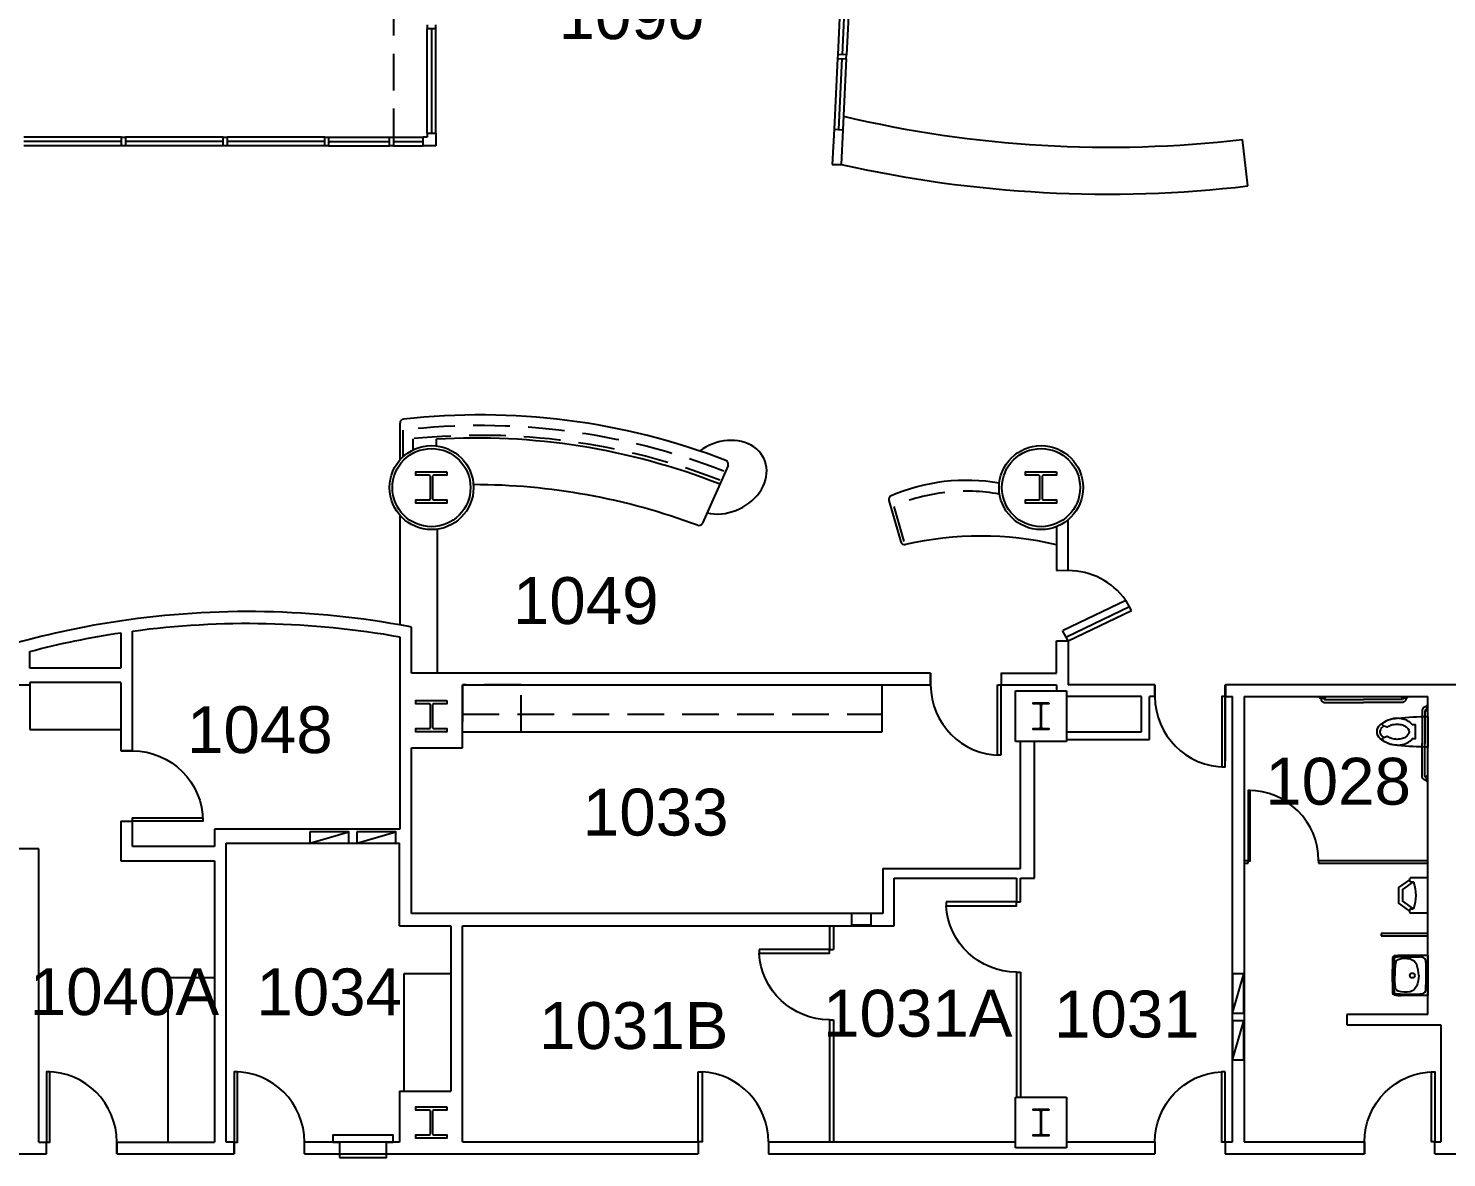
# Model space of a CAD drawing. Header units: inches. Extents: x 283 to 7662, y 1515 to 4754.
# Drawn here: x 4453 to 5179, y 3079 to 3657 of the extents above; entities that cross this region are included whole.
import ezdxf

# ---------------------------------------------------------------- set-up
doc = ezdxf.new("R2010")
doc.units = ezdxf.units.IN
doc.header["$LTSCALE"] = 150
doc.header["$MEASUREMENT"] = 0
doc.linetypes.add('HIDDEN2', pattern=[0.1875, 0.125, -0.0625])
doc.layers.get('0').update_dxf_attribs({"linetype": 'CONTINUOUS'})
for name, color, linetype in [('A-ANNO-TEXT', 4, 'CONTINUOUS'), ('A-COLS', 5, 'CONTINUOUS'), ('A-DOOR', 2, 'CONTINUOUS'), ('A-FLOR-CASE', 3, 'CONTINUOUS'), ('A-FLOR-CASE-UPPR', 3, 'HIDDEN2'), ('A-FLOR-PFIX', 2, 'CONTINUOUS'), ('A-GLAZ', 2, 'CONTINUOUS'), ('A-GLAZ-SILL', 1, 'CONTINUOUS'), ('A-ROOF-OTLN', 2, 'HIDDEN2'), ('A-WALL-FULL', 6, 'CONTINUOUS'), ('A-WALL-PRHT', 3, 'CONTINUOUS'), ('E-PANL', 2, 'CONTINUOUS')]:
    doc.layers.add(name, color=color, linetype=linetype)
doc.styles.add('ARIAL', font='arial.ttf')
doc.styles.get("Standard").update_dxf_attribs({"font": 'SIMPLEX.shx', "height": 9})

# ---------------------------------------------------------------- blocks, each defined once
blk = doc.blocks.new('3DOOR')
blk.add_lwpolyline([(0, 36), (2, 36), (2, 0), (0, 0)], close=True)
blk.add_arc((-0.1, -0.04), 36.1, 0.06887, 86.65797)
blk = doc.blocks.new('TRA_Lav2')
for p, q in [((-10.25, 0), (-10.25, -13.69)), ((-10.25, 0), (10.25, 0)), ((10.25, 0), (10.25, -13.69)), ((-9.5, -13.69), (-9.5, -4.38)), ((9.5, -13.69), (9.5, -4.38)), ((9.5, -13.69), (9.5, -4.38))]:
    blk.add_line(p, q)
for points in [[(0, -4.69, 0.096281), (-5.38, -5.73, 0.241749), (-8.31, -9.12, 0.139337), (-8.08, -15.21, 0.293749), (-6.4, -16.58, 0.028065), (0, -16.94)], [(0, -4.69, -0.096281), (5.38, -5.73, -0.241749), (8.31, -9.12, -0.139337), (8.08, -15.21, -0.293749), (6.4, -16.58, -0.028065), (0, -16.94)]]:
    blk.add_lwpolyline(points, format="xyb")
blk.add_circle((0, -8), 1.25)
for centre, radius, start, end in [((-3.09, -4.38), 6.41, 162.4135, 180), ((-7.29, -3.04), 2, 92.78842, 162.4135), ((-0.26, -147.49), 146.61, 87.00285, 92.78842), ((7.3, -3.07), 2, 17.22419, 87.00285), ((3.09, -4.38), 6.41, 0, 17.5865), ((3.09, -4.38), 6.41, 0, 17.22419), ((11.82, -13.69), 22.07, 180, 189.20254), ((11.82, -13.69), 21.32, 180, 187.48217), ((-11.82, -13.69), 21.32, 352.51783, 0), ((-11.82, -13.69), 21.32, 352.51783, 0), ((-11.82, -13.69), 22.07, 350.79746, 0), ((-11.82, -13.69), 22.07, 350.79746, 0), ((-8.98, -17.06), 1, 189.20254, 267.53936), ((-8.33, -16.33), 1, 187.48217, 267.70988), ((0, 191.89), 210.14, 267.53936, 272.46064), ((0, 191.89), 209.39, 267.70988, 272.29012), ((8.33, -16.33), 1, 272.29012, 352.51783), ((8.33, -16.33), 1, 272.29012, 352.51783), ((8.98, -17.06), 1, 272.46064, 350.79746), ((8.98, -17.06), 1, 272.46064, 350.79746)]:
    blk.add_arc(centre, radius, start, end)
blk = doc.blocks.new('I_PLUMB_WC_FLUSH - WALL_P')
for p, q in [((0, 7.87), (0, -7.87)), ((20.66, -2.45), (20.66, -2.45)), ((23.42, -3.55), (23.42, -3.55))]:
    blk.add_line(p, q)
for points in [[(15.8, -6.89, -0.074934), (12.15, -6.34, -0.085426), (9.26, -4.87, -0.066386), (7.85, -3.5), (6.3, -3.5), (6.3, 3.5), (7.85, 3.5, -0.066386), (9.26, 4.87, -0.085426), (12.15, 6.34, -0.111314), (17.58, 6.76)], [(23.31, 4.04, -0.562484), (23.12, 3.21), (20.89, 2.47, -0.238976), (20.44, 2.54, 0.08035), (18.56, 3.47, 0.074934), (15.8, 3.89, 0.074934), (13.03, 3.47, 0.085426), (11.05, 2.46, 0.066386), (10.21, 1.65, 0.330534), (10.21, -1.65, 0.066386), (11.05, -2.46, 0.085426), (13.03, -3.47, 0.074934), (15.8, -3.89, 0.074934), (18.56, -3.47, 0.08035), (20.44, -2.54, -0.238976), (20.89, -2.47), (23.09, -3.2, -0.549653), (23.3, -4.02)]]:
    blk.add_lwpolyline(points, format="xyb")
for centre, radius, start, end in [((-4.53, -220.77), 228.68, 84.97475, 88.86522), ((15.15, -6.94), 13.98, 48.3948, 88.55225), ((15.8, -5.49), 12.38, 72.85836, 90), ((16.63, -2.8), 9.56, 53.32752, 72.85836), ((17.9, -1.09), 7.43, 43.42584, 53.32752), ((15.32, -6.59), 12, 47.5091, 53.12083), ((21.36, 0), 3.07, 312.49041, 47.50959), ((21.28, 0), 4.72, 312.19376, 48.11148), ((-4.53, 220.77), 228.68, 271.13478, 275.02525), ((15.14, 6.9), 13.94, 271.50865, 311.82352), ((15.8, 5.49), 12.38, 270, 287.14164), ((16.63, 2.8), 9.56, 287.14164, 306.67248), ((17.9, 1.09), 7.43, 306.67248, 316.57416), ((15.32, 6.61), 12, 306.87917, 312.4909)]:
    blk.add_arc(centre, radius, start, end)
blk = doc.blocks.new('*U149')
at = {"layer": 'A-FLOR-PFIX', "color": 2, "linetype": 'Continuous', "lineweight": -3}
blk.add_blockref('I_PLUMB_WC_FLUSH - WALL_P', (0, 0), dxfattribs=at)

msp = doc.modelspace()

# ---------------------------------------------------------------- linework, layer by layer
at = {"layer": 'A-COLS'}
for p, q in [((4958, 3292), (4958, 3318)), ((4958, 3318), (4984, 3318)), ((4984, 3318), (4984, 3292)), ((4984, 3292), (4958, 3292)), ((4958, 3110), (4984, 3110)), ((4958, 3084), (4958, 3110)), ((4984, 3110), (4984, 3084)), ((4984, 3084), (4958, 3084))]:
    msp.add_line(p, q, dxfattribs=at)
for points in [[(4666.94, 3430.02), (4666.94, 3428.3), (4660.19, 3428.3, 0.414214), (4659.53, 3427.64), (4659.53, 3416.36, 0.414214), (4660.19, 3415.7), (4666.94, 3415.7), (4666.94, 3413.98), (4651.05, 3413.98), (4651.05, 3415.7), (4657.81, 3415.7, 0.414214), (4658.46, 3416.36), (4658.46, 3427.64, 0.414214), (4657.81, 3428.3), (4651.05, 3428.3), (4651.05, 3430.02)], [(4978.94, 3430.02), (4978.94, 3428.3), (4972.19, 3428.3, 0.414214), (4971.53, 3427.64), (4971.53, 3416.36, 0.414214), (4972.19, 3415.7), (4978.94, 3415.7), (4978.94, 3413.98), (4963.05, 3413.98), (4963.05, 3415.7), (4969.81, 3415.7, 0.414214), (4970.46, 3416.36), (4970.46, 3427.64, 0.414214), (4969.81, 3428.3), (4963.05, 3428.3), (4963.05, 3430.02)], [(4666.94, 3313.02), (4666.94, 3311.3), (4660.19, 3311.3, 0.414214), (4659.53, 3310.64), (4659.53, 3299.36, 0.414214), (4660.19, 3298.7), (4666.94, 3298.7), (4666.94, 3296.98), (4651.05, 3296.98), (4651.05, 3298.7), (4657.81, 3298.7, 0.414214), (4658.46, 3299.36), (4658.46, 3310.64, 0.414214), (4657.81, 3311.3), (4651.05, 3311.3), (4651.05, 3313.02)], [(4975, 3311.83), (4975, 3311.3), (4971.93, 3311.3, 0.414214), (4971.15, 3310.52), (4971.15, 3299.48, 0.414214), (4971.93, 3298.7), (4975, 3298.7), (4975, 3298.17), (4967, 3298.17), (4967, 3298.7), (4970.06, 3298.7, 0.414214), (4970.85, 3299.48), (4970.85, 3310.52, 0.414214), (4970.06, 3311.3), (4967, 3311.3), (4967, 3311.83)], [(4666.94, 3105.02), (4666.94, 3103.3), (4660.19, 3103.3, 0.414214), (4659.53, 3102.65), (4659.53, 3091.36, 0.414214), (4660.19, 3090.7), (4666.94, 3090.7), (4666.94, 3088.98), (4651.05, 3088.98), (4651.05, 3090.7), (4657.81, 3090.7, 0.414214), (4658.46, 3091.36), (4658.46, 3102.65, 0.414214), (4657.81, 3103.3), (4651.05, 3103.3), (4651.05, 3105.02)], [(4975, 3103.83), (4975, 3103.3), (4971.93, 3103.3, 0.414214), (4971.15, 3102.52), (4971.15, 3091.48, 0.414214), (4971.93, 3090.7), (4975, 3090.7), (4975, 3090.17), (4967, 3090.17), (4967, 3090.7), (4970.06, 3090.7, 0.414214), (4970.85, 3091.48), (4970.85, 3102.52, 0.414214), (4970.06, 3103.3), (4967, 3103.3), (4967, 3103.83)]]:
    msp.add_lwpolyline(points, format="xyb", close=True, dxfattribs=at)
for centre, radius in [((4659.03, 3422), 21.5), ((4659, 3422), 20), ((4971.03, 3422), 21.5), ((4971, 3422), 20)]:
    msp.add_circle(centre, radius, dxfattribs=at)
at = {"layer": 'A-DOOR'}
for p, q in [((4982.27, 3348.99), (5014.46, 3364.42)), ((5017.32, 3359.14), (5014.46, 3364.42)), ((5016.37, 3360.9), (4984, 3345.38)), ((4984.86, 3343.58), (5017.32, 3359.14)), ((4984.86, 3343.58), (4982, 3348.86)), ((4948.76, 3285.02), (4948.76, 3321.02)), ((4948.76, 3321.02), (4950.54, 3321.02)), ((4950.51, 3321.02), (4950.51, 3285.02)), ((5065.31, 3318), (5065.31, 3282)), ((4950.51, 3285.02), (4948.76, 3285.02))]:
    msp.add_line(p, q, dxfattribs=at)
for points in [[(5065.31, 3315.02), (5063.56, 3315.02), (5063.56, 3279.02), (5065.31, 3279.02)], [(4505.98, 3251.22), (4505.98, 3252.97), (4541.98, 3252.97), (4541.98, 3251.22)], [(4461.95, 3087), (4463.7, 3087), (4463.7, 3123), (4461.95, 3123)], [(4557.98, 3087), (4559.73, 3087), (4559.73, 3123), (4557.98, 3123)], [(5172.56, 3087.01), (5170.81, 3087.01), (5170.81, 3123.01), (5172.56, 3123.01)]]:
    msp.add_lwpolyline(points, close=True, dxfattribs=at)
for centre, start, end in [((4984.95, 3343.51), 35.37365, 90), ((4950.51, 3321.02), 180, 270), ((5065.31, 3315.02), 180, 270), ((4461.95, 3087), 0, 90), ((4557.98, 3087), 0, 90)]:
    msp.add_arc(centre, 36, start, end, dxfattribs=at)
at = {"layer": 'A-DOOR', "extrusion": (0, 0, -1)}
for centre, start, end in [((-4505.98, 3251.22), 90, 180), ((-5172.56, 3087.01), 0, 90)]:
    msp.add_arc(centre, 36, start, end, dxfattribs=at)
at = {"layer": 'A-FLOR-CASE'}
for p, q in [((4642.92, 3436.24), (4642.92, 3455.03)), ((4661.55, 3443.42), (4661.55, 3446.74)), ((4810.79, 3433.28), (4797.66, 3403.82)), ((4893.15, 3415.42), (4899.24, 3394.22)), ((4642.92, 3351.69), (4642.92, 3407.76)), ((4661.92, 3400.69), (4661.92, 3327.02)), ((4453.37, 3322.24), (4453.37, 3298.24)), ((4889.68, 3297.02), (4889.68, 3321.02)), ((4889.68, 3306.02), (4889.68, 3321.02)), ((4453.37, 3298.24), (4499.98, 3298.24)), ((4674.9, 3297.02), (4889.68, 3297.02)), ((4668.93, 3173.11), (4644.93, 3173.11)), ((4644.93, 3173.11), (4644.93, 3113.11)), ((4547.98, 3171.01), (4523.98, 3171.01)), ((4523.98, 3171.01), (4523.98, 3087))]:
    msp.add_line(p, q, dxfattribs=at)
msp.add_lwpolyline([(4611.98, 3079), (4635.91, 3079), (4635.95, 3087), (4639.45, 3087), (4639.45, 3090.5), (4608.48, 3090.5), (4608.48, 3087), (4611.98, 3087)], close=True, dxfattribs=at)
for centre, radius, start, end in [((4644.92, 3455.03), 2, 96.96837, 180), ((4684.08, 3109.55), 349.69, 68.95658, 96.46988), ((4682.15, 3107.7), 339.67, 68.57069, 93.4769), ((4808.94, 3434.04), 2, 337.61817, 69.42343), ((4680.27, 3096.36), 327.16, 69.45005, 89.96396), ((4932.88, 3327.54), 98.18, 80.165, 113.1549), ((4895.07, 3415.97), 2, 113.41552, 196), ((4795.81, 3404.58), 2, 249.62616, 337.61817), ((4901.16, 3394.77), 2, 196, 281.84269), ((4940.17, 3225.65), 171.55, 76.93479, 103.00217)]:
    msp.add_arc(centre, radius, start, end, dxfattribs=at)
msp.add_ellipse((4808.8, 3427.32), major_axis=(-20.46, -9.37), ratio=0.8, start_param=0.805303, end_param=4.977351, dxfattribs=at)
at = {"layer": 'A-FLOR-CASE-UPPR'}
for p, q in [((4644.42, 3451.44), (4644.42, 3437.77)), ((4649.42, 3446.99), (4649.42, 3441.23)), ((4895.58, 3412.37), (4900.84, 3394.18)), ((4674.9, 3306.02), (4889.68, 3306.02))]:
    msp.add_line(p, q, dxfattribs=at)
msp.add_lwpolyline([(4674.9, 3297.02), (4704.9, 3297.02), (4704.9, 3321.02), (4674.9, 3321.02)], close=True, dxfattribs=at)
for centre, radius, start, end in [((4684.12, 3109.57), 344.17, 68.77961, 96.62325), ((4684.02, 3109.51), 339.25, 68.80797, 95.85366), ((4932.9, 3327.55), 92.67, 79.49628, 113.74405)]:
    msp.add_arc(centre, radius, start, end, dxfattribs=at)
at = {"layer": 'A-FLOR-PFIX'}
for p, q in [((5077.04, 3231.01), (5074.98, 3231.01)), ((5074.98, 3231.01), (5074.98, 3229.76)), ((5077.04, 3229.76), (5077.04, 3231.01)), ((5169.03, 3231.01), (5113.04, 3231.01)), ((5113.04, 3231.01), (5113.04, 3229.76)), ((5169.03, 3229.76), (5169.03, 3231.01)), ((5074.98, 3229.76), (5077.04, 3229.76)), ((5113.04, 3229.76), (5169.03, 3229.76)), ((5169.03, 3193.76), (5145.03, 3193.76)), ((5145.03, 3193.76), (5145.03, 3192.51)), ((5145.03, 3192.51), (5169.03, 3192.51))]:
    msp.add_line(p, q, dxfattribs=at)
for points in [[(5113.53, 3315.02), (5113.53, 3314.52), (5113.78, 3314.27), (5116.28, 3314.27), (5116.53, 3314.52), (5116.53, 3315.02)], [(5158.53, 3315.02), (5158.53, 3314.52), (5158.28, 3314.27), (5155.78, 3314.27), (5155.53, 3314.52), (5155.53, 3315.02)], [(5169.03, 3310.52), (5168.53, 3310.52), (5168.28, 3310.27), (5168.28, 3307.77), (5168.53, 3307.52), (5169.03, 3307.52)], [(5169.03, 3271.52), (5168.53, 3271.52), (5168.28, 3271.77), (5168.28, 3274.27), (5168.53, 3274.52), (5169.03, 3274.52)], [(5159.53, 3221.26), (5154.03, 3217.26), (5154.03, 3209.26), (5159.53, 3205.26)], [(5161.47, 3220.2), (5156.03, 3216.24), (5156.03, 3210.28), (5161.47, 3206.33)]]:
    msp.add_lwpolyline(points, dxfattribs=at)
for points in [[(5114.28, 3314.27), (5114.28, 3314.02, 0.414214), (5116.28, 3312.02), (5136.03, 3312.02)], [(5115.78, 3314.27), (5115.78, 3314.02, 0.414214), (5116.28, 3313.52), (5136.03, 3313.52)], [(5156.28, 3314.27), (5156.28, 3314.02, -0.414214), (5155.78, 3313.52), (5136.03, 3313.52)], [(5157.78, 3314.27), (5157.78, 3314.02, -0.414214), (5155.78, 3312.02), (5136.03, 3312.02)], [(5168.28, 3309.77), (5168.03, 3309.77, 0.414214), (5166.03, 3307.77), (5166.03, 3291.02)], [(5168.28, 3308.27), (5168.03, 3308.27, 0.414214), (5167.53, 3307.77), (5167.53, 3291.02)], [(5168.28, 3272.27), (5168.03, 3272.27, -0.414214), (5166.03, 3274.27), (5166.03, 3291.02)], [(5168.28, 3273.77), (5168.03, 3273.77, -0.414214), (5167.53, 3274.27), (5167.53, 3291.02)]]:
    msp.add_lwpolyline(points, format="xyb", dxfattribs=at)
msp.add_lwpolyline([(5077.04, 3231.01), (5078.04, 3231.01), (5078.04, 3267.01), (5077.04, 3267.01)], close=True, dxfattribs=at)
msp.add_lwpolyline([(5160.53, 3220.26), (5161.25, 3220.26, -0.317923), (5161.63, 3220, -0.171412), (5161.63, 3206.53, -0.317923), (5161.25, 3206.26), (5160.53, 3206.26, 1), (5160.53, 3204.26), (5169.03, 3204.26), (5169.03, 3222.26), (5160.53, 3222.26, 1)], format="xyb", close=True, dxfattribs=at)
msp.add_arc((5077.04, 3231.01), 36, 0, 90, dxfattribs=at)
at = {"layer": 'A-GLAZ'}
for p, q in [((4871.6, 3693.59), (4869.17, 3643.65)), ((4656.75, 3658.84), (4656.75, 3656.84)), ((4661.25, 3656.84), (4656.75, 3656.84)), ((4659, 3656.84), (4659, 3603.45)), ((4869.07, 3641.65), (4867.3, 3605.35)), ((4654.75, 3596.95), (4654.75, 3601.45)), ((4656.75, 3601.45), (4654.75, 3601.45)), ((4656.75, 3603.45), (4661.25, 3603.45)), ((4656.75, 3603.45), (4656.75, 3601.45)), ((4661.25, 3603.45), (4661.25, 3596.95)), ((4865.06, 3605.46), (4864.18, 3587.48)), ((4865.06, 3605.46), (4869.55, 3605.24)), ((4869.55, 3605.24), (4868.68, 3587.48)), ((4500.38, 3599.2), (4450.38, 3599.2)), ((4552.38, 3599.2), (4502.38, 3599.2)), ((4604.38, 3599.2), (4554.38, 3599.2)), ((4606.38, 3599.2), (4637.5, 3599.2)), ((4639.5, 3599.2), (4654.75, 3599.2)), ((4661.25, 3596.95), (4654.75, 3596.95)), ((4864.18, 3587.48), (4868.68, 3587.48))]:
    msp.add_line(p, q, dxfattribs=at)
msp.add_lwpolyline([(4661.25, 3656.84), (4661.25, 3658.84)], dxfattribs=at)
for points in [[(4866.92, 3643.76), (4866.82, 3641.76), (4871.32, 3641.54), (4871.42, 3643.54)], [(4502.38, 3596.95), (4500.38, 3596.95), (4500.38, 3601.45), (4502.38, 3601.45)], [(4554.38, 3596.95), (4552.38, 3596.95), (4552.38, 3601.45), (4554.38, 3601.45)], [(4606.38, 3596.95), (4604.38, 3596.95), (4604.38, 3601.45), (4606.38, 3601.45)], [(4639.5, 3596.95), (4637.5, 3596.95), (4637.5, 3601.45), (4639.5, 3601.45)]]:
    msp.add_lwpolyline(points, close=True, dxfattribs=at)
at = {"layer": 'A-GLAZ-SILL'}
for p, q in [((4869.35, 3693.7), (4866.92, 3643.76)), ((4873.85, 3693.48), (4871.42, 3643.54)), ((4656.75, 3603.45), (4656.75, 3656.84)), ((4661.25, 3603.45), (4661.25, 3656.84)), ((4866.82, 3641.76), (4865.06, 3605.46)), ((4871.32, 3641.54), (4869.55, 3605.24)), ((4500.38, 3601.45), (4450.38, 3601.45)), ((4552.38, 3601.45), (4502.38, 3601.45)), ((4604.38, 3601.45), (4554.38, 3601.45)), ((4606.38, 3601.45), (4637.5, 3601.45)), ((4639.5, 3601.45), (4654.75, 3601.45)), ((4500.38, 3596.95), (4450.38, 3596.95)), ((4552.38, 3596.95), (4502.38, 3596.95)), ((4604.38, 3596.95), (4554.38, 3596.95)), ((4606.38, 3596.95), (4637.5, 3596.95)), ((4639.5, 3596.95), (4654.75, 3596.95))]:
    msp.add_line(p, q, dxfattribs=at)
at = {"layer": 'A-ROOF-OTLN'}
msp.add_line((4639.5, 4403.5), (4639.5, 3601.45), dxfattribs=at)
at = {"layer": 'A-WALL-FULL'}
for p, q in [((4984.95, 3379.79), (4984.95, 3405.62)), ((4978.95, 3402.01), (4978.95, 3379.51)), ((4978.95, 3379.51), (4984.95, 3379.79)), ((4499.98, 3347.69), (4499.98, 3329.49)), ((4505.98, 3329.49), (4505.98, 3348.55)), ((4648.73, 3350.62), (4647.36, 3350.88)), ((4648.73, 3327.02), (4648.73, 3350.62)), ((4642.73, 3345.63), (4642.73, 3247.22)), ((4978.95, 3343.51), (4984.95, 3343.51)), ((4978.95, 3327.02), (4978.95, 3343.51)), ((4984.95, 3343.51), (4984.95, 3321.02)), ((4453.37, 3329.57), (4453.37, 3338.11)), ((4499.98, 3329.49), (4453.37, 3329.49)), ((4505.98, 3287.22), (4505.98, 3329.49)), ((4914.51, 3327.02), (4648.73, 3327.02)), ((4950.54, 3327.02), (4978.95, 3327.02)), ((4447.37, 3321.02), (4453.37, 3321.02)), ((4453.37, 3322.24), (4453.37, 3321.02)), ((4499.98, 3322.24), (4453.37, 3322.24)), ((4499.98, 3322.24), (4499.98, 3287.22)), ((4674.9, 3288.75), (4674.9, 3321.02)), ((4674.9, 3321.02), (4914.51, 3321.02)), ((4677.77, 3321.02), (4686.95, 3321.02)), ((4722.95, 3321.02), (4789.02, 3321.02)), ((4950.54, 3321.02), (4978.95, 3321.02)), ((4978.95, 3321.02), (4978.95, 3318)), ((5029.28, 3321.02), (4984.95, 3321.02)), ((5065.31, 3315.02), (5065.31, 3321.02)), ((5305, 3321.02), (5065.34, 3321.02)), ((5022.45, 3315.02), (4984, 3315.02)), ((5022.45, 3297.02), (5022.45, 3315.02)), ((5026.45, 3293.02), (5026.45, 3315.02)), ((5029.28, 3315.02), (5026.45, 3315.02)), ((5065.31, 3315.02), (5069.02, 3315.02)), ((5069.02, 3087.01), (5069.02, 3315.02)), ((5074.98, 3315.02), (5074.95, 3087.01)), ((5074.98, 3315.02), (5169.03, 3315.02)), ((5169.03, 3152.26), (5169.03, 3315.02)), ((4984, 3297.02), (5022.45, 3297.02)), ((4648.7, 3288.75), (4674.9, 3288.75)), ((4648.7, 3203.97), (4648.7, 3288.75)), ((4960.45, 3226.99), (4960.45, 3292)), ((4967.73, 3221.99), (4967.73, 3292)), ((4984, 3293.02), (5026.45, 3293.02)), ((4499.98, 3251.22), (4499.98, 3231.01)), ((4499.98, 3251.22), (4505.98, 3251.22)), ((4505.98, 3238.26), (4505.98, 3251.22)), ((4547.98, 3247.22), (4547.98, 3238.26)), ((4642.73, 3247.22), (4547.98, 3247.22)), ((4547.98, 3238.26), (4505.98, 3238.26)), ((4553.98, 3238.26), (4553.98, 3239.97)), ((4553.98, 3239.97), (4642.7, 3239.97)), ((4553.98, 3087), (4553.98, 3238.26)), ((4642.7, 3197.61), (4642.7, 3239.97)), ((4457.98, 3237.01), (4447.98, 3237.01)), ((4457.98, 3087), (4457.98, 3237.01)), ((4499.98, 3231.01), (4547.98, 3231.01)), ((4547.98, 3231.01), (4547.98, 3087)), ((4889.98, 3226.99), (4960.45, 3226.99)), ((4889.98, 3226.99), (4889.98, 3203.97)), ((4895.91, 3221.99), (4958.45, 3221.99)), ((4895.91, 3197.61), (4895.91, 3221.99)), ((4958.45, 3221.99), (4958.45, 3209.99)), ((4960.45, 3209.99), (4960.45, 3221.99)), ((4960.48, 3221.99), (4967.73, 3221.99)), ((4958.45, 3209.99), (4960.45, 3209.99)), ((4889.98, 3203.97), (4648.7, 3203.97)), ((4642.7, 3197.61), (4668.9, 3197.61)), ((4668.9, 3197.61), (4668.9, 3113.11)), ((4674.9, 3087.01), (4674.9, 3197.61)), ((4674.9, 3197.61), (4895.91, 3197.61)), ((4862.71, 3197.61), (4862.71, 3185.61)), ((4864.71, 3197.61), (4864.71, 3185.61)), ((4862.71, 3185.61), (4864.71, 3185.61)), ((4958.45, 3173.99), (4960.45, 3173.99)), ((4958.45, 3173.99), (4958.45, 3110)), ((4960.45, 3173.99), (4960.45, 3110)), ((5169.03, 3152.26), (5127.59, 3152.26)), ((5127.59, 3152.26), (5127.59, 3147.01)), ((4862.71, 3149.61), (4864.71, 3149.61)), ((4862.71, 3149.61), (4862.71, 3087.01)), ((4864.71, 3149.61), (4864.71, 3087.01)), ((5127.59, 3147.01), (5175.62, 3147.01)), ((5175.59, 3147.01), (5175.59, 3087.01)), ((4642.7, 3113.11), (4642.67, 3087)), ((4642.7, 3113.11), (4668.9, 3113.11)), ((4457.98, 3087), (4461.98, 3087)), ((4461.98, 3081), (4461.98, 3087)), ((4497.98, 3087), (4547.98, 3087)), ((4557.98, 3087), (4553.98, 3087)), ((4642.67, 3087), (4593.98, 3087)), ((4593.98, 3081), (4593.98, 3087)), ((4674.9, 3087.01), (4795.5, 3087.01)), ((4795.5, 3087.01), (4795.5, 3081.01)), ((4831.5, 3087.01), (4958, 3087.01)), ((4831.5, 3087.01), (4831.5, 3081.01)), ((4984, 3087.01), (5029.31, 3087.01)), ((5029.31, 3087.01), (5029.31, 3081.01)), ((5065.31, 3087.01), (5065.31, 3081.01)), ((5065.31, 3087.01), (5069.02, 3087.01)), ((5074.95, 3087.01), (5136.53, 3087.01)), ((5172.5, 3087.01), (5175.59, 3087.01)), ((5172.5, 3081.01), (5172.5, 3087.01)), ((3880.01, 3081), (4461.98, 3081)), ((4497.98, 3081), (4557.98, 3081)), ((4593.98, 3081), (4642.67, 3081)), ((4593.98, 3081), (4795.5, 3081)), ((4831.5, 3081.01), (5029.31, 3081.01)), ((5065.31, 3081.01), (5136.53, 3081.01)), ((5172.5, 3081.01), (5185.49, 3081.01))]:
    msp.add_line(p, q, dxfattribs=at)
for points in [[(4914.51, 3327.02), (4914.48, 3327.02), (4914.48, 3321.02), (4914.51, 3321.02)], [(5029.31, 3321.02), (5029.28, 3321.02), (5029.28, 3315.02), (5029.31, 3315.02)], [(5065.31, 3321.02), (5065.34, 3321.02), (5065.34, 3315.02), (5065.31, 3315.02)], [(4499.98, 3287.22), (4499.98, 3287.25), (4505.98, 3287.25), (4505.98, 3287.22)], [(4497.95, 3081), (4497.98, 3081), (4497.98, 3087), (4497.95, 3087)], [(4557.98, 3081), (4557.95, 3081), (4557.95, 3087), (4557.98, 3087)], [(5136.56, 3081.01), (5136.53, 3081.01), (5136.53, 3087.01), (5136.56, 3087.01)]]:
    msp.add_lwpolyline(points, close=True, dxfattribs=at)
msp.add_lwpolyline([(4950.51, 3327.02), (4950.54, 3327.02), (4950.54, 3321.02)], dxfattribs=at)
for start, end in [(79.36129, 98.45491), (98.45491, 105.40719)]:
    msp.add_arc((4565.07, 2912.84), 445.7, start, end, dxfattribs=at)
at = {"layer": 'A-WALL-FULL', "extrusion": (0, 0, -1)}
for start, end in [(82.27673, 100.17263), (75.2835, 81.48698)]:
    msp.add_arc((-4565.07, 2912.84), 439.7, start, end, dxfattribs=at)
at = {"layer": 'A-WALL-PRHT'}
msp.add_line((5076.92, 3576.43), (5074.13, 3600.26), dxfattribs=at)
for centre, radius, start, end in [((5005.64, 4184.84), 588.58, 256.66749, 276.682), ((5005.18, 4191.54), 619.28, 257.26971, 276.65228)]:
    msp.add_arc(centre, radius, start, end, dxfattribs=at)
at = {"layer": 'E-PANL'}
for p, q in [((4596.73, 3239.97), (4616.73, 3245.72)), ((4620.73, 3239.97), (4640.73, 3245.72)), ((5069.05, 3153.01), (5074.8, 3173.01)), ((5069.05, 3129.01), (5074.8, 3149.01))]:
    msp.add_line(p, q, dxfattribs=at)
for points in [[(4596.73, 3245.72), (4596.73, 3239.97), (4616.73, 3239.97), (4616.73, 3245.72)], [(4620.73, 3245.72), (4620.73, 3239.97), (4640.73, 3239.97), (4640.73, 3245.72)], [(4874.01, 3203.97), (4874.01, 3198.22), (4884.01, 3198.22), (4884.01, 3203.97)], [(5069.05, 3153.01), (5074.8, 3153.01), (5074.8, 3173.01), (5069.05, 3173.01)], [(5069.05, 3129.01), (5074.8, 3129.01), (5074.8, 3149.01), (5069.05, 3149.01)]]:
    msp.add_lwpolyline(points, close=True, dxfattribs=at)

# ---------------------------------------------------------------- block references
at = {"layer": 'A-DOOR', "xscale": -1, "rotation": 90}
for p in [(4958.45, 3209.99), (4862.71, 3185.61)]:
    msp.add_blockref('3DOOR', p, dxfattribs=at)
at = {"layer": 'A-DOOR'}
msp.add_blockref('3DOOR', (4795.5, 3087.01), dxfattribs=at)
at = {"layer": 'A-DOOR', "xscale": -1}
msp.add_blockref('3DOOR', (5065.31, 3087.01), dxfattribs=at)
at = {"layer": 'A-FLOR-PFIX', "xscale": -1}
msp.add_blockref('*U149', (5169.03, 3297.02), dxfattribs=at)
at = {"layer": 'A-FLOR-PFIX', "rotation": 270}
msp.add_blockref('TRA_Lav2', (5169.03, 3172.26), dxfattribs=at)

# ---------------------------------------------------------------- texts
at = {"layer": 'A-ANNO-TEXT', "style": 'ARIAL'}
for s, p in [('1090', (4724.03, 3651.59)), ('1049', (4700.67, 3352.17)), ('1048', (4533.89, 3286.09)), ('1028', (5085.77, 3259.69)), ('1033', (4736.48, 3243.88)), ('1040A', (4453.39, 3151.99)), ('1034', (4569.34, 3151.84)), ('1031A', (4859.45, 3140.92)), ('1031B', (4714.06, 3134.61)), ('1031', (4977.63, 3140.5))]:
    msp.add_text(s, height=24, dxfattribs=at).set_placement(p)
at = {"layer": 'A-FLOR-PFIX', "flags": 9}
for tag, p, s in [('FIXT_CODE', (5168.91, 3222.25), '5'), ('FU_TOTAL', (5168.94, 3222.25), '5.0'), ('FU_WASTE', (5168.96, 3222.25), '4.0'), ('FU_HOT', (5168.99, 3222.25), '0.0'), ('FU_COLD', (5169.01, 3222.25), '5.0')]:
    msp.add_attdef(tag, p, s, height=0.01, rotation=270, dxfattribs=at)

doc.saveas('drawing.dxf')
